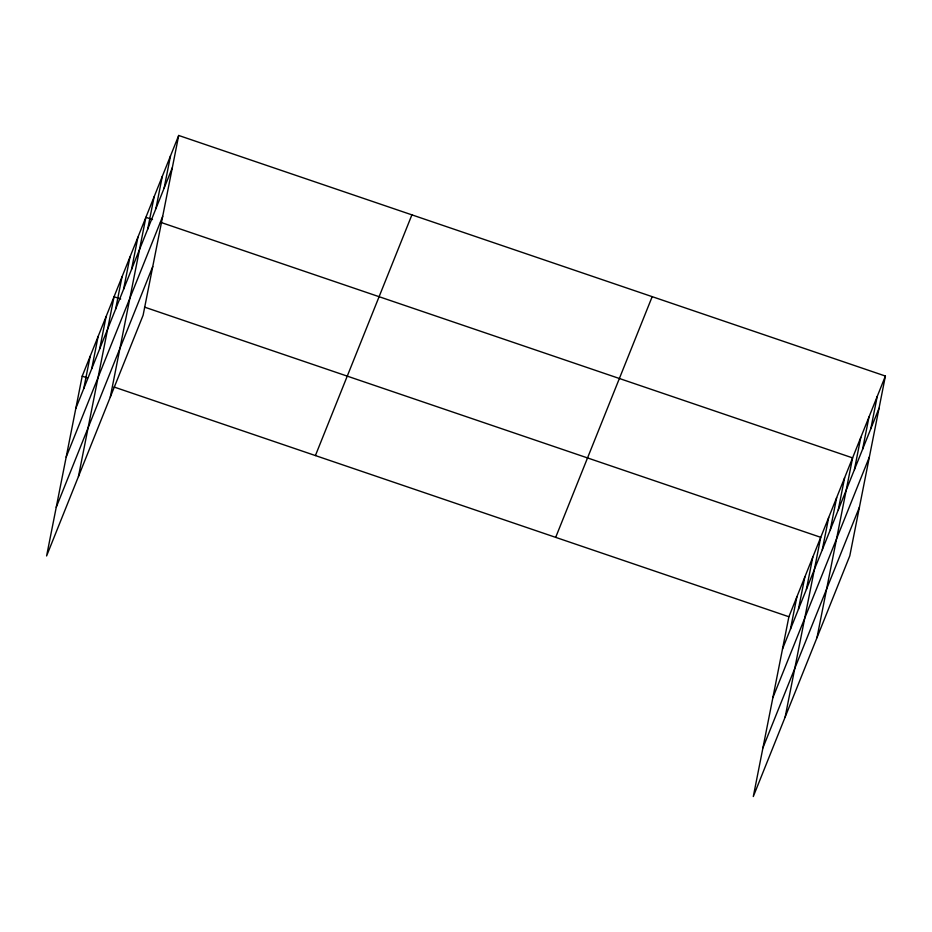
<?xml version="1.0" encoding="UTF-8"?>
<svg xmlns="http://www.w3.org/2000/svg" width="932" height="932" viewBox="0 0 932 932"><rect width="100%" height="100%" fill="white"/><g stroke="black" fill="none" stroke-linecap="round" stroke-linejoin="round"><path stroke-width="1.4" d="M178.699 135.466L82.202 376.167L46.6 555.95L143.109 315.249L178.699 135.466L885.4 376.05L849.798 555.833L753.301 796.534L788.891 616.751L885.4 376.05M83.775 388.539L90.159 356.315M91.744 368.688L98.116 336.452M99.701 348.824L106.085 316.6M78.451 476.52L114.042 296.737L120.671 298.997M115.626 309.109L122.01 276.886M123.583 289.258L129.967 257.022M131.552 269.395L137.924 237.171M110.291 397.09L145.893 217.307L152.522 219.568M147.71 229.074L154.095 196.85M155.912 208.617L162.296 176.393M164.114 188.159L170.498 155.924M790.476 629.123L796.86 596.899M798.433 609.272L804.817 577.036M806.401 589.408L812.774 557.185M785.14 717.104L820.743 537.321L144.518 307.117M822.315 549.694L828.699 517.47M830.284 529.83L836.668 497.606M838.241 509.979L844.625 477.743M816.991 637.663L852.594 457.892L160.467 222.27M854.411 469.658L860.795 437.434M862.613 449.201L868.997 416.965M870.814 428.743L877.198 396.508M75.818 408.402L172.327 167.702M66.172 457.088L162.681 216.387M56.246 507.264L152.743 266.552M315.412 455.562L411.909 214.861M555.682 537.368L652.19 296.656M782.507 648.987L879.016 408.286M772.873 697.672L869.381 456.971M762.935 747.837L859.444 507.136M82.202 376.167L87.492 377.973M113.995 387.001L788.891 616.751"/></g></svg>
